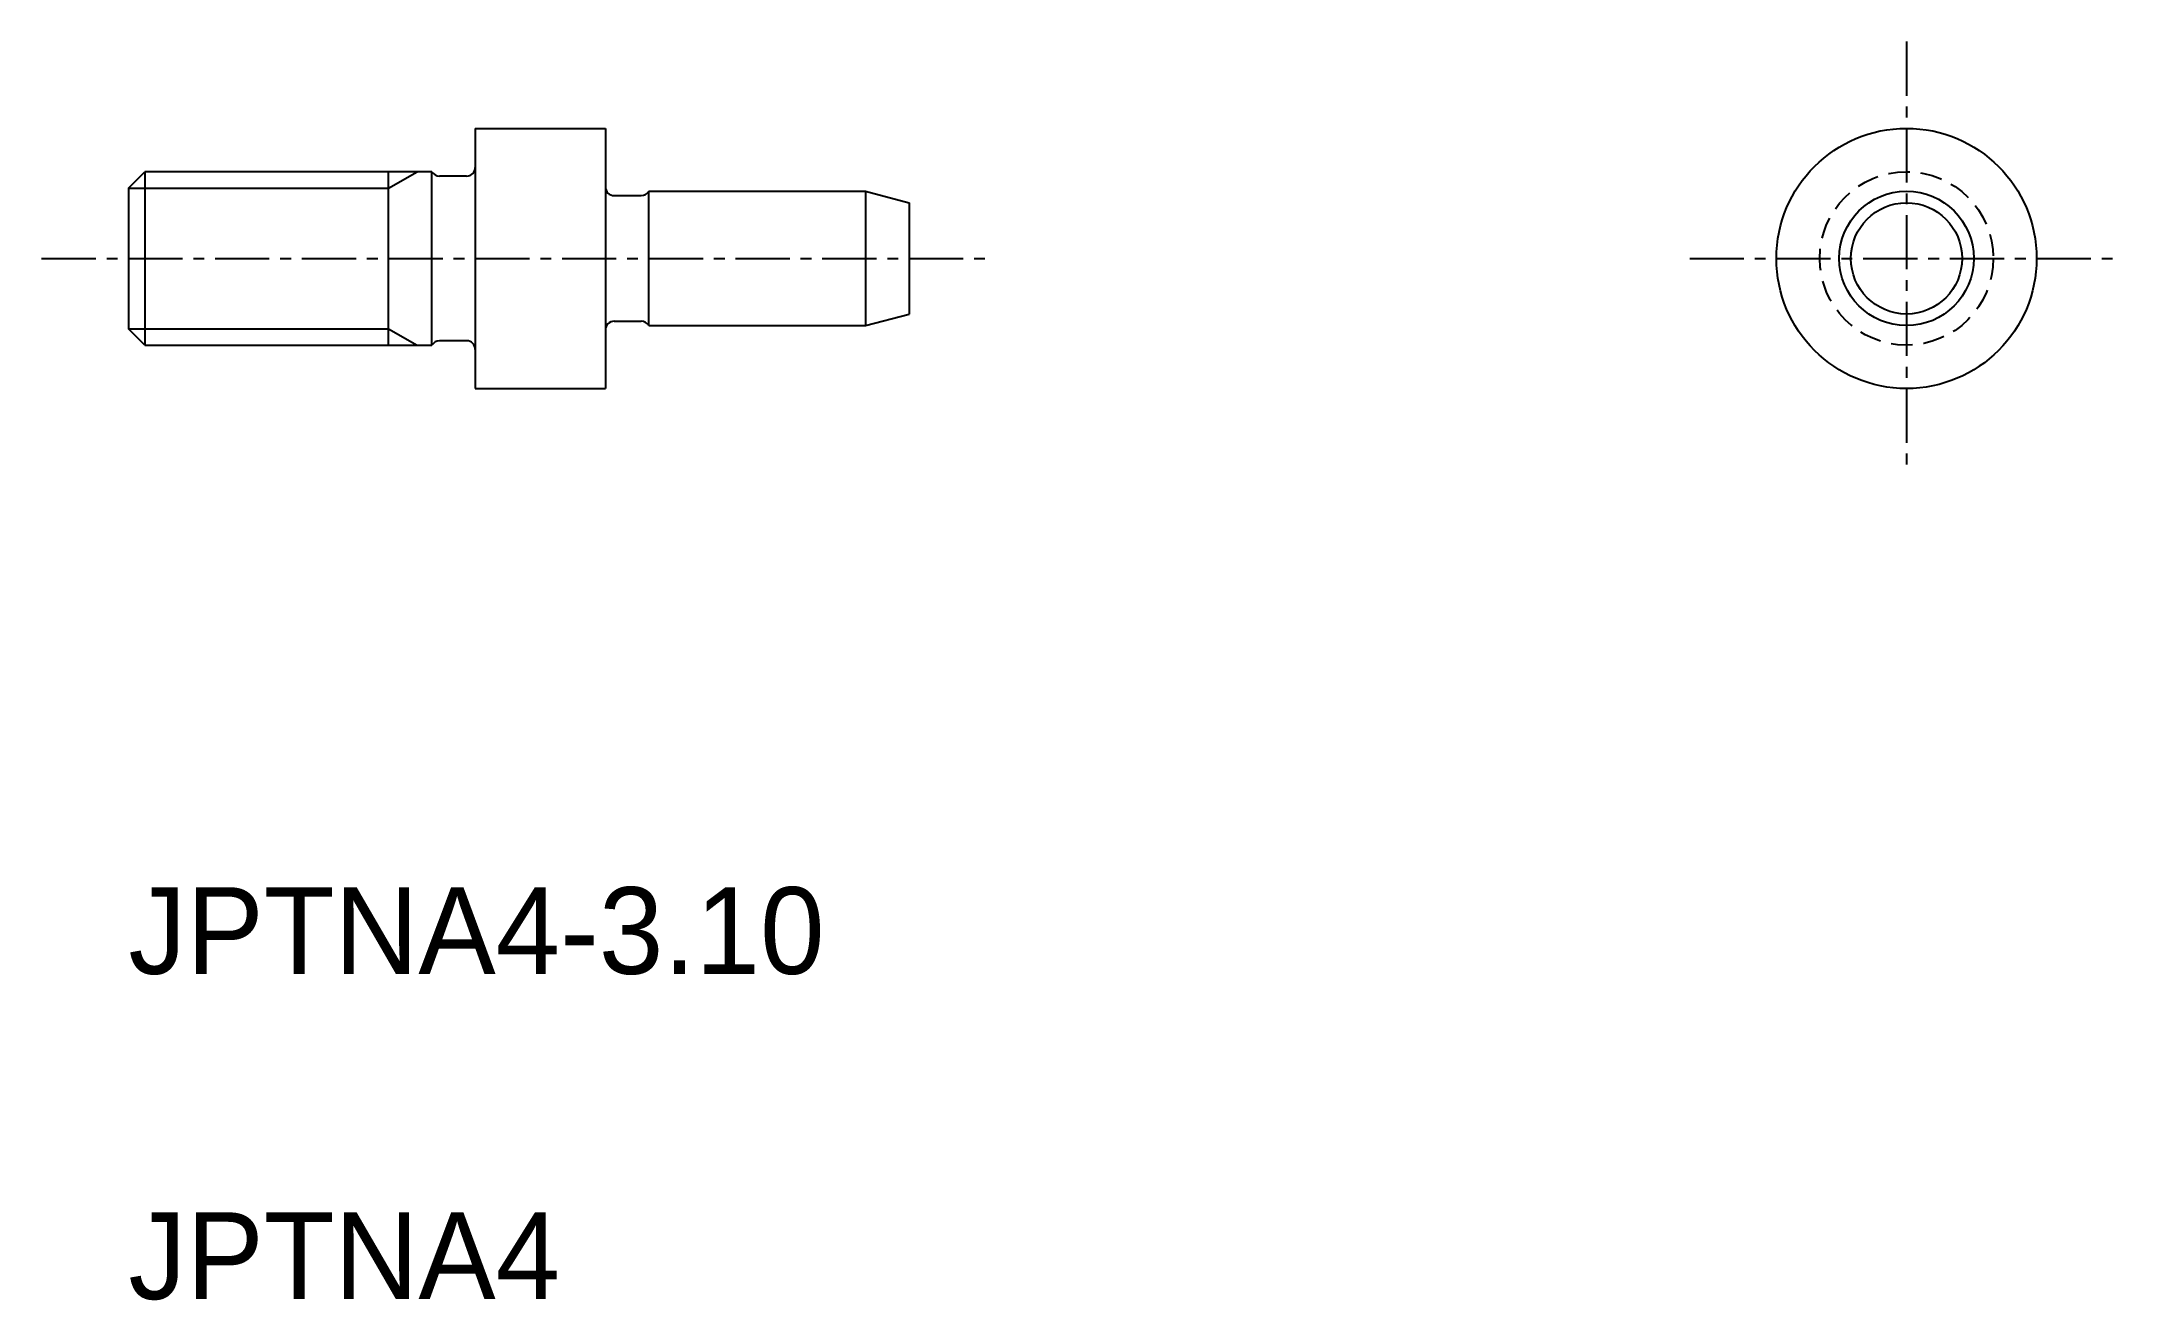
# Model space of a CAD drawing. Extents: x -1467.4 to -1419.4, y -354.6 to -325.6.
import ezdxf

# ---------------------------------------------------------------- set-up
doc = ezdxf.new("R2010")
doc.units = 0
doc.linetypes.add('CENTER', pattern=[2, 1.25, -0.25, 0.25, -0.25])
doc.linetypes.add('DASHED', pattern=[0.75, 0.5, -0.25])
doc.layers.get('0').update_dxf_attribs({"linetype": 'CONTINUOUS'})
doc.layers.add('CENTER', color=1, linetype='CENTER')

msp = doc.modelspace()

# ---------------------------------------------------------------- linework, layer by layer
at = {"color": 7, "linetype": 'CONTINUOUS'}
for p, q in [((-1457.435, -327.619), (-1454.435, -327.619)), ((-1457.435, -327.619), (-1457.435, -333.619)), ((-1454.435, -327.619), (-1454.435, -333.619)), ((-1465.435, -328.998), (-1465.056, -328.619)), ((-1458.435, -328.619), (-1465.056, -328.619)), ((-1465.056, -328.619), (-1465.056, -332.619)), ((-1459.435, -332.619), (-1459.435, -328.619)), ((-1458.435, -332.619), (-1458.435, -328.619)), ((-1457.635, -328.719), (-1458.262, -328.719)), ((-1465.435, -328.998), (-1465.435, -332.24)), ((-1454.235, -329.169), (-1453.608, -329.169)), ((-1453.435, -332.169), (-1453.435, -329.069)), ((-1453.435, -329.069), (-1448.435, -329.069)), ((-1448.435, -329.069), (-1447.435, -329.337)), ((-1448.435, -329.069), (-1448.435, -332.169)), ((-1447.435, -329.337), (-1447.435, -331.901)), ((-1454.235, -332.069), (-1453.608, -332.069)), ((-1448.435, -332.169), (-1447.435, -331.901)), ((-1465.056, -332.619), (-1465.435, -332.24)), ((-1465.056, -332.619), (-1458.435, -332.619)), ((-1457.635, -332.519), (-1458.262, -332.519)), ((-1453.435, -332.169), (-1448.435, -332.169)), ((-1457.435, -333.619), (-1454.435, -333.619))]:
    msp.add_line(p, q, dxfattribs=at)
at = {"color": 3}
for p, q in [((-1459.435, -328.998), (-1458.779, -328.619)), ((-1465.435, -328.998), (-1459.435, -328.998)), ((-1465.435, -332.24), (-1459.435, -332.24)), ((-1459.435, -332.24), (-1458.779, -332.619))]:
    msp.add_line(p, q, dxfattribs=at)
at = {"color": 7, "linetype": 'CONTINUOUS'}
for radius in [3, 1.55, 1.282]:
    msp.add_circle((-1424.435, -330.619), radius, dxfattribs=at)
at = {"color": 3, "linetype": 'DASHED'}
msp.add_circle((-1424.435, -330.619), 2, dxfattribs=at)
at = {"color": 7, "linetype": 'CONTINUOUS'}
for centre, start, end in [((-1458.262, -328.519), 210, 270), ((-1457.635, -328.519), 270, 0), ((-1454.235, -328.969), 180, 270), ((-1453.608, -328.969), 270, 330), ((-1454.235, -332.269), 90, 180), ((-1453.608, -332.269), 30, 90), ((-1458.262, -332.719), 90, 150), ((-1457.635, -332.719), 0, 90)]:
    msp.add_arc(centre, 0.2, start, end, dxfattribs=at)
at = {"layer": 'CENTER', "color": 1, "linetype": 'CENTER'}
for p, q in [((-1424.435, -325.619), (-1424.435, -335.619)), ((-1467.435, -330.619), (-1445.435, -330.619)), ((-1429.435, -330.619), (-1419.435, -330.619))]:
    msp.add_line(p, q, dxfattribs=at)

# ---------------------------------------------------------------- texts
at = {"color": 7, "linetype": 'CONTINUOUS'}
for s, p in [('JPTNA4-3.10', (-1465.435, -347.119)), ('JPTNA4', (-1465.435, -354.619))]:
    msp.add_text(s, height=2, dxfattribs=at).set_placement(p)

doc.saveas('drawing.dxf')
